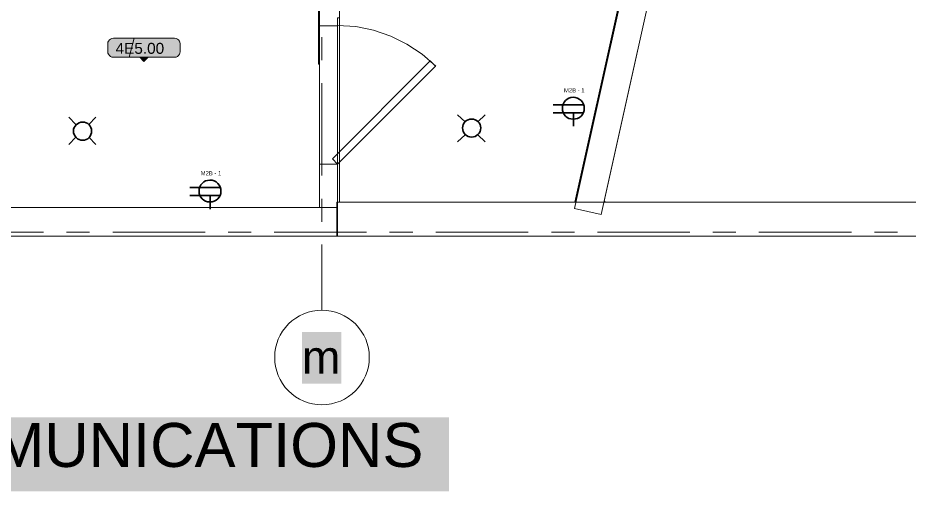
# Model space of a CAD drawing. Header units: millimetres. Extents: x 0.9 to 36.3, y 0.7 to 23.3.
# Drawn here: x 8.583 to 13.405, y 14.03 to 16.592 of the extents above; entities that cross this region are included whole.
import ezdxf

# ---------------------------------------------------------------- set-up
doc = ezdxf.new("R2010")
doc.units = ezdxf.units.MM
doc.layers.add('PDF2_Geometry', color=7, linetype='Continuous')
doc.layers.add('PDF_Text', color=7, linetype='Continuous')
doc.layers.add('PDF_Geometry', color=7, linetype='Continuous', true_color=0x777777)
doc.layers.add('PDF_Solid Fills', color=7, linetype='Continuous', true_color=0xffffff)
doc.styles.add('PDF Arial', font='arial.ttf')

msp = doc.modelspace()

# ---------------------------------------------------------------- hatches: boundary and pattern name
at = {"layer": 'PDF_Solid Fills', "transparency": 33554559}
for color, points in [(256, [(9.0696, 16.401), (9.0713, 16.401), (9.0713, 16.3977), (9.073, 16.3977), (9.073, 16.3943), (9.0746, 16.3943), (9.078, 16.391), (9.078, 16.3877), (9.0813, 16.3877), (9.0846, 16.3843), (9.0913, 16.381), (9.1846, 16.3793), (9.1846, 16.381), (9.1863, 16.386), (9.188, 16.3927), (9.1896, 16.3977), (9.1913, 16.4043), (9.193, 16.4093), (9.1963, 16.4227), (9.198, 16.4277), (9.1996, 16.4343), (9.2013, 16.4393), (9.2046, 16.4527), (9.2063, 16.4577), (9.208, 16.4643), (9.2096, 16.4693), (9.2113, 16.476), (9.213, 16.481), (9.0913, 16.481), (9.078, 16.4743), (9.0763, 16.471), (9.073, 16.4677), (9.0696, 16.461)]), (256, [(9.4529, 16.4743), (9.4396, 16.481), (9.213, 16.481), (9.2113, 16.476), (9.2096, 16.4693), (9.208, 16.4643), (9.2063, 16.4577), (9.2046, 16.4527), (9.2013, 16.4393), (9.1996, 16.4343), (9.198, 16.4277), (9.1963, 16.4227), (9.193, 16.4093), (9.1913, 16.4043), (9.1896, 16.3977), (9.188, 16.3927), (9.1863, 16.386), (9.1846, 16.381), (9.4396, 16.3793), (9.4396, 16.381), (9.4496, 16.386), (9.4563, 16.3927), (9.4579, 16.396), (9.4596, 16.4027), (9.4613, 16.4593), (9.4596, 16.4593), (9.4596, 16.466), (9.4579, 16.466), (9.4579, 16.4693)]), (7, [(9.2663, 16.3593), (9.2863, 16.3793), (9.2446, 16.3793), (9.2663, 16.3577)])]:
    msp.add_hatch(color=color, dxfattribs=at).paths.add_polyline_path(points)

# ---------------------------------------------------------------- linework, layer by layer
at = {"layer": 'PDF2_Geometry', "lineweight": 35}
for points in [[(11.4791, 16.1218), (11.6441, 16.1218)], [(11.4791, 16.0784), (11.6441, 16.0784)], [(11.5891, 16.0051), (11.5891, 16.0784)], [(9.5137, 15.6735), (9.6787, 15.6735)], [(9.5137, 15.6302), (9.6787, 15.6302)], [(9.6237, 15.5569), (9.6237, 15.6302)]]:
    msp.add_lwpolyline(points, dxfattribs=at)
for centre in [(11.5876, 16.102), (9.6222, 15.6538)]:
    msp.add_arc(centre, 0.0597, 359.7603, 90.2397, dxfattribs=at)
for points in [[(11.5291, 16.1018), (11.5291, 16.1351), (11.5541, 16.1618), (11.5874, 16.1618)], [(11.5874, 16.0434), (11.5541, 16.0434), (11.5291, 16.0684), (11.5291, 16.1018)], [(11.6474, 16.1018), (11.6474, 16.0684), (11.6207, 16.0434), (11.5874, 16.0434)], [(9.5637, 15.6535), (9.5637, 15.6869), (9.5887, 15.7135), (9.622, 15.7135)], [(9.622, 15.5952), (9.5887, 15.5952), (9.5637, 15.6202), (9.5637, 15.6535)], [(9.682, 15.6535), (9.682, 15.6202), (9.6553, 15.5952), (9.622, 15.5952)]]:
    msp.add_open_spline(points, degree=3, dxfattribs=at)
at = {"layer": 'PDF_Geometry', "lineweight": 18}
for points in [[(10.3129, 16.591), (10.3229, 16.591), (10.3229, 20.9091), (12.7828, 20.9091), (11.5945, 15.5594), (11.7395, 15.5277), (12.9345, 20.9091), (13.9961, 20.9091), (13.9961, 21.0925), (10.0996, 21.0925), (10.0996, 20.9091), (10.2146, 20.9091), (10.2146, 16.591), (10.2146, 16.5493), (10.3129, 16.5493)], [(14.9761, 15.5944), (14.3394, 15.5944), (10.3096, 15.5944), (10.3096, 15.4094), (14.2978, 15.4094), (14.2978, 15.4044), (14.4777, 15.3644), (14.4877, 15.4094), (15.2027, 15.4094), (15.2027, 15.5944), (15.2027, 17.5226), (14.9761, 17.5226)], [(10.2146, 15.7994), (10.2146, 15.566), (10.3129, 15.566), (10.3129, 15.7994)], [(8.223, 15.4094), (10.3129, 15.4094), (10.3129, 15.566), (8.223, 15.566)]]:
    msp.add_lwpolyline(points, close=True, dxfattribs=at)
at = {"layer": 'PDF_Geometry', "lineweight": 9}
for points in [[(10.2146, 20.9091), (10.2146, 16.341), (10.2113, 16.341), (10.2113, 20.9091), (10.2113, 16.341)], [(11.7729, 20.9091), (12.7778, 20.9091), (11.5962, 15.5944)], [(11.5995, 15.5944), (12.7795, 20.9091), (11.5995, 15.5944)], [(12.7828, 20.9091), (11.6012, 15.5944)], [(10.3229, 19.0659), (11.0629, 19.0659), (11.0629, 19.2059), (10.3279, 19.2059), (11.0629, 19.2059), (11.0629, 19.0659), (10.3229, 19.0659), (10.3229, 15.5944), (11.5979, 15.5944)], [(10.2129, 16.341), (10.2113, 16.341), (10.2096, 16.341), (10.2096, 16.9776), (10.2096, 17.226)], [(10.3229, 15.5944), (10.3229, 16.591)], [(10.8446, 16.331), (10.7696, 16.396), (10.6879, 16.4493), (10.6012, 16.4927), (10.5079, 16.5243), (10.4112, 16.5443), (10.3129, 16.551)], [(10.2279, 16.3627), (10.2279, 16.4877)], [(10.2279, 15.7377), (10.2279, 16.2377)], [(10.2279, 15.4877), (10.2279, 15.6127)], [(11.7529, 15.5944), (11.7545, 15.5994), (11.7579, 15.5977), (11.7562, 15.5944), (11.7579, 15.5977)], [(11.7562, 15.5994), (11.7579, 15.5977), (11.7595, 15.5977), (11.7595, 15.5944)], [(8.2213, 15.431), (8.7213, 15.431)], [(8.8463, 15.431), (8.9713, 15.431)], [(9.0963, 15.431), (9.5963, 15.431)], [(9.7213, 15.431), (9.8446, 15.431)], [(9.9696, 15.431), (10.4696, 15.431)], [(10.5946, 15.431), (10.7196, 15.431)], [(10.8446, 15.431), (11.3445, 15.431)], [(11.4695, 15.431), (11.5945, 15.431)], [(11.7195, 15.431), (12.2195, 15.431)], [(12.3428, 15.431), (12.4678, 15.431)], [(12.5928, 15.431), (13.0928, 15.431)], [(13.2178, 15.431), (13.3428, 15.431)], [(10.2279, 15.0077), (10.2279, 15.3644)]]:
    msp.add_lwpolyline(points, dxfattribs=at)
for points in [[(11.7545, 15.5994), (12.9345, 20.9091)], [(10.2146, 16.5493), (10.3129, 16.5493), (10.3129, 15.7994), (10.2146, 15.7994)]]:
    msp.add_lwpolyline(points, close=True, dxfattribs=at)
at = {"layer": 'PDF_Geometry', "color": 7, "lineweight": 18}
for points in [[(9.1846, 16.3793), (9.213, 16.481), (9.0996, 16.481), (9.0913, 16.4793), (9.0846, 16.476), (9.078, 16.4727), (9.073, 16.466), (9.0696, 16.4593), (9.0696, 16.451), (9.0696, 16.4077), (9.0696, 16.401), (9.073, 16.3943), (9.078, 16.3877), (9.0846, 16.3827), (9.0913, 16.3793), (9.0996, 16.3793)], [(9.4313, 16.481), (9.213, 16.481), (9.1846, 16.3793), (9.4313, 16.3793), (9.4396, 16.3793), (9.4463, 16.3827), (9.4529, 16.3877), (9.4579, 16.3943), (9.4596, 16.401), (9.4613, 16.4077), (9.4613, 16.451), (9.4596, 16.4593), (9.4579, 16.466), (9.4529, 16.4727), (9.4463, 16.476), (9.4396, 16.4793)], [(9.2646, 16.356), (9.288, 16.3793), (9.243, 16.3793)]]:
    msp.add_lwpolyline(points, close=True, dxfattribs=at)
at = {"layer": 'PDF_Geometry', "lineweight": 13}
msp.add_lwpolyline([(10.8146, 16.3593), (10.8429, 16.3293), (10.3129, 15.7994), (10.2846, 15.8294)], close=True, dxfattribs=at)
at = {"layer": 'PDF_Geometry', "lineweight": 35}
for points in [[(10.9625, 16.0675), (11.0025, 16.0292)], [(11.1109, 16.0675), (11.0709, 16.0292)], [(8.8589, 16.0539), (8.8972, 16.0139)], [(9.0055, 16.0539), (8.9672, 16.0139)], [(8.8589, 15.9056), (8.8972, 15.9456)], [(9.0055, 15.9056), (8.9672, 15.9456)], [(10.9625, 15.9208), (11.0025, 15.9592)], [(11.1109, 15.9208), (11.0709, 15.9592)]]:
    msp.add_lwpolyline(points, dxfattribs=at)
at = {"layer": 'PDF_Geometry', "lineweight": 9}
msp.add_lwpolyline([(10.2279, 15.0094, 0.416667), (9.9729, 14.7544, 0.415306), (10.2279, 14.4977, 0.413961), (10.4846, 14.7544, 0.415306)], format="xyb", close=True, dxfattribs=at)
at = {"layer": 'PDF_Geometry', "lineweight": 35}
for centre, start, end in [((8.9338, 15.9789), 0.0411, 89.9589), ((11.0376, 15.9958), 90.0411, 179.9589)]:
    msp.add_arc(centre, 0.0484, start, end, dxfattribs=at)
for points in [[(8.8839, 15.9789), (8.8839, 16.0056), (8.9072, 16.0272), (8.9339, 16.0272)], [(11.0375, 16.0442), (11.0642, 16.0442), (11.0875, 16.0225), (11.0875, 15.9958)], [(8.9339, 15.9289), (8.9072, 15.9289), (8.8839, 15.9522), (8.8839, 15.9789)], [(8.9822, 15.9789), (8.9822, 15.9522), (8.9605, 15.9289), (8.9339, 15.9289)], [(11.0375, 15.9458), (11.0109, 15.9458), (10.9892, 15.9692), (10.9892, 15.9958)], [(11.0875, 15.9958), (11.0875, 15.9692), (11.0642, 15.9458), (11.0375, 15.9458)]]:
    msp.add_open_spline(points, degree=3, dxfattribs=at)
at = {"layer": 'PDF_Solid Fills', "lineweight": 9, "transparency": 33554559}
msp.add_solid([(10.1196, 14.6127), (10.3329, 14.6127), (10.1196, 14.8911), (10.3329, 14.8911)], dxfattribs=at)
at = {"layer": 'PDF_Solid Fills', "lineweight": 0, "transparency": 33554559}
msp.add_solid([(5.8968, 14.03), (10.916, 14.03), (5.8968, 14.4288), (10.916, 14.4288)], dxfattribs=at)
at = {"layer": 'PDF_Solid Fills', "color": 7, "lineweight": 35, "transparency": 33554559}
msp.add_solid([(3.1349, 14.0994), (10.8862, 14.0994), (3.1349, 14.1228), (10.8862, 14.1228)], dxfattribs=at)

# ---------------------------------------------------------------- texts
at = {"layer": 'PDF_Text', "attachment_point": 4, "style": 'PDF Arial'}
for s, insert, char_height in [('4E5.00', (9.1117, 16.4262), 0.05939), ('M2B - 1', (11.5378, 16.1992), 0.02276), ('M2B - 1', (9.5724, 15.7509), 0.02276), ('MEZZANINE -POWER & COMMUNICATIONS', (3.885, 14.2784), 0.238113)]:
    msp.add_mtext(s, dxfattribs=dict(at, insert=insert, char_height=char_height))
at = {"layer": 'PDF_Text', "color": 8, "true_color": 0x777777, "insert": (10.12, 14.7555), "char_height": 0.1787, "attachment_point": 4, "style": 'PDF Arial'}
msp.add_mtext('m', dxfattribs=at)

doc.saveas('drawing.dxf')
